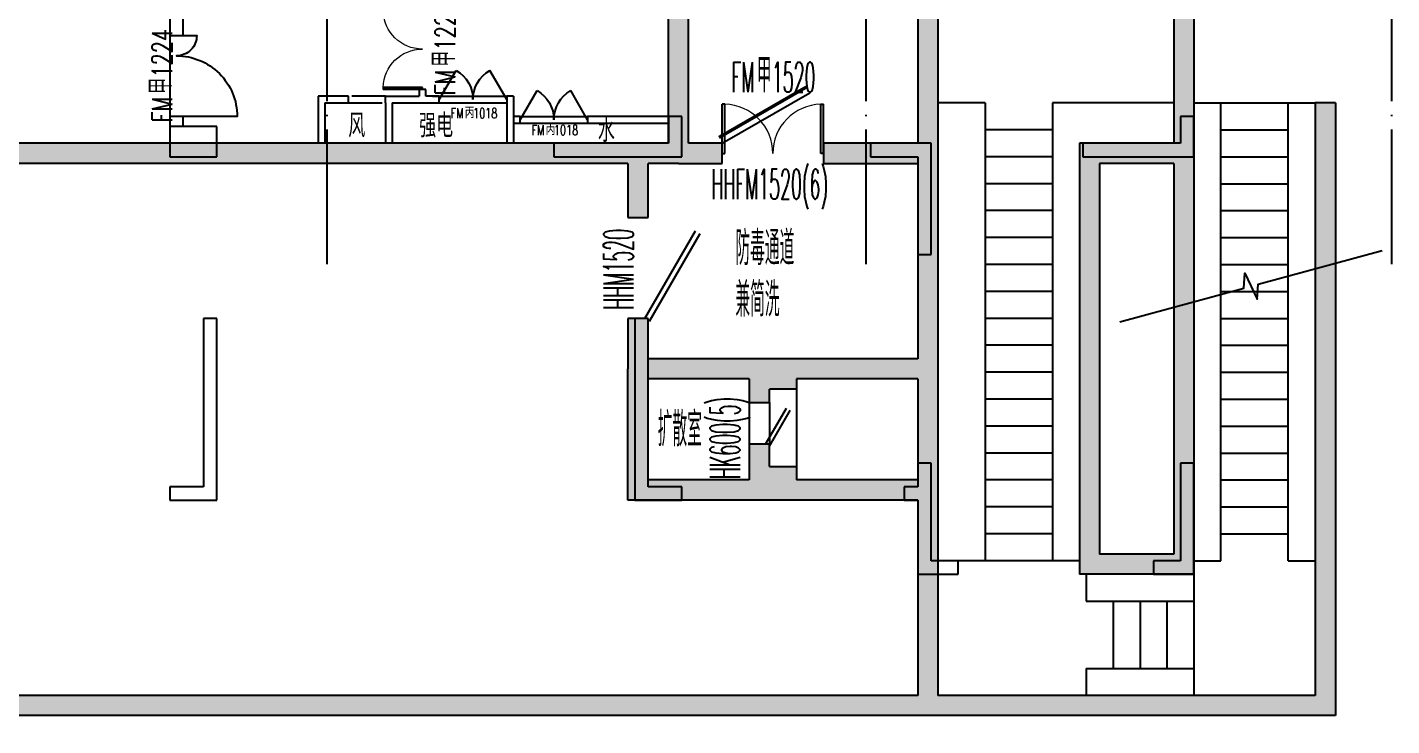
# Model space of a CAD drawing. Header units: millimetres. Extents: x 1337745 to 1642153, y -192803 to 266425.
# Drawn here: x 1573961 to 1594211, y 164567 to 174942 of the extents above; entities that cross this region are included whole.
import ezdxf

# ---------------------------------------------------------------- set-up
doc = ezdxf.new("R2010")
doc.units = ezdxf.units.MM
doc.header["$LTSCALE"] = 1000
doc.header["$MEASUREMENT"] = 0
doc.linetypes.add('DASHED', pattern=[0.75, 0.5, -0.25])
doc.linetypes.add('DOTE', pattern=[2.42, 2, -0.2, 0.02, -0.2])
for name, color, linetype in [('A-3CC', 85, 'Continuous'), ('A-COLUMN', 6, 'Continuous'), ('A-PUB_DIM', 3, 'Continuous'), ('A-Stair', 4, 'Continuous'), ('A-WALL', 2, 'Continuous'), ('A-WINDOW', 4, 'Continuous'), ('A-WINDOW_TEXT', 7, 'Continuous'), ('DIM_SYMB', 7, 'Continuous'), ('DOOR_FIRE', 4, 'Continuous'), ('DOOR_FIRE_TEXT', 7, 'Continuous'), ('DOTE', 16, 'DOTE'), ('LABEL_PM', 7, 'Continuous'), ('PUB_HATCH', 8, 'Continuous'), ('PUB_TEXT', 7, 'Continuous'), ('WALL', 2, 'Continuous'), ('WINDOW', 4, 'Continuous'), ('WINDOW_TEXT', 7, 'Continuous')]:
    doc.layers.add(name, color=color, linetype=linetype)
doc.styles.add('_TCH_DIM_T3', font='SIMPLEX', dxfattribs={"width": 0.705882, "bigfont": 'GBCBIG'})
doc.styles.add('_TCH_WINDOW', font='SIMPLEX.shx', dxfattribs={"width": 0.6, "height": 3.5, "bigfont": 'GBCBIG.shx'})
doc.styles.get("Standard").update_dxf_attribs({"font": 'GBENOR', "bigfont": 'GBCBIG'})
doc.dimstyles.new('_TCH_ARCH&&50', dxfattribs={"dimtxt": 148.75, "dimasz": 50, "dimexe": 125, "dimexo": 150, "dimgap": 50, "dimtad": 1, "dimdec": 0, "dimzin": 0, "dimdsep": 46, "dimtxsty": '_TCH_DIM_T3', "dimblk": 'ARCHTICK', "dimcen": 0.09, "dimclrt": 7, "dimazin": 2, "dimtfac": 1, "dimtdec": 0, "dimtix": 1, "dimtmove": 2, "dimatfit": 3, "dimfxl": 1, "dimtolj": 1, "dimtzin": 0, "dimarcsym": 0})

# ---------------------------------------------------------------- blocks, each defined once
blk = doc.blocks.new('A$C29BB6698')
at = {"layer": 'A-COLUMN'}
for p, q in [((39800, 6800), (39600, 6800)), ((39600, 6800), (39600, 6400)), ((39800, 6200), (39800, 6800)), ((47400, 6800), (47200, 6800)), ((47200, 6800), (47200, 6400)), ((47400, 6200), (47400, 6800)), ((32900, 6650), (32200, 6650)), ((32200, 6650), (32200, 6200)), ((32900, 6200), (32900, 6650)), ((39600, 6400), (37900, 6400)), ((37900, 6400), (37900, 6200)), ((42600, 6400), (42600, 6200)), ((43500, 6400), (42600, 6400)), ((43500, 4750), (43500, 6400)), ((47200, 6400), (45750, 6400)), ((45750, 6400), (45750, 6200)), ((32200, 6200), (32900, 6200)), ((37900, 6200), (39800, 6200)), ((42600, 6200), (43300, 6200)), ((43300, 6200), (43300, 4750)), ((45750, 6200), (47400, 6200)), ((43300, 4750), (43500, 4750)), ((32900, 3800), (32700, 3800)), ((32700, 3800), (32700, 1300)), ((32900, 1100), (32900, 3800)), ((39100, 3800), (39100, 1100)), ((39300, 3800), (39100, 3800)), ((39300, 1300), (39300, 3800)), ((43500, 1650), (43300, 1650)), ((43300, 1650), (43300, 1300)), ((43500, 200), (43500, 1650)), ((47400, 1650), (47200, 1650)), ((47200, 1650), (47200, 200)), ((47400, 0), (47400, 1650)), ((32700, 1300), (32200, 1300)), ((32200, 1300), (32200, 1100)), ((39800, 1300), (39300, 1300)), ((39800, 1100), (39800, 1300)), ((43300, 1300), (43100, 1300)), ((43100, 1300), (43100, 1100)), ((32200, 1100), (32900, 1100)), ((39100, 1100), (39800, 1100)), ((43100, 1100), (43300, 1100)), ((43300, 1100), (43300, 0)), ((43900, 200), (43500, 200)), ((43900, 0), (43900, 200)), ((47200, 200), (46800, 200)), ((46800, 200), (46800, 0)), ((43300, 0), (43900, 0)), ((46800, 0), (47400, 0))]:
    blk.add_line(p, q, dxfattribs=at)
blk = doc.blocks.new('_ArchTick')
at = {"color": 0, "linetype": 'ByBlock', "const_width": 0.4}
blk.add_lwpolyline([(-0.5, -0.5), (0.5, 0.5)], dxfattribs=at)
blk = doc.blocks.new('*D57')
at = {"layer": 'A-PUB_DIM', "color": 0, "lineweight": -2, "transparency": 16777216}
for p, q in [((3059263, -673866), (3059213, -673860)), ((3059233, -674133), (3059277, -673742)), ((3059263, -673866), (3059362, -673877)), ((3059332, -674144), (3059376, -673753)), ((3059362, -673877), (3059412, -673883))]:
    blk.add_line(p, q, dxfattribs=at)
at = {"layer": 'Defpoints', "color": 0, "transparency": 16777216}
for p in [(3059362, -673877), (3059216, -674282), (3059315, -674293)]:
    blk.add_point(p, dxfattribs=at)
at = {"layer": 'A-PUB_DIM', "color": 0, "lineweight": -2, "transparency": 16777216, "xscale": 50, "yscale": 50, "zscale": 50}
for p, rotation in [((3059263, -673866), 353.5415813662658), ((3059362, -673877), 173.5415813662658)]:
    blk.add_blockref('_ArchTick', p, dxfattribs=dict(at, rotation=rotation))
at = {"layer": 'A-PUB_DIM', "color": 7, "transparency": 16777216, "insert": (3059552, -673760), "char_height": 148.8, "attachment_point": 5, "rotation": 353.5416, "style": '_TCH_DIM_T3'}
blk.add_mtext('\\A1;100', dxfattribs=at)
blk = doc.blocks.new('*D58')
at = {"layer": 'A-PUB_DIM', "color": 0, "lineweight": -2, "transparency": 16777216}
for p, q in [((3058040, -673998), (3058084, -673607)), ((3058070, -673731), (3059263, -673866)), ((3059233, -674133), (3059277, -673742))]:
    blk.add_line(p, q, dxfattribs=at)
at = {"layer": 'Defpoints', "color": 0, "transparency": 16777216}
for p in [(3059263, -673866), (3058023, -674147), (3059216, -674282)]:
    blk.add_point(p, dxfattribs=at)
at = {"layer": 'A-PUB_DIM', "color": 0, "lineweight": -2, "transparency": 16777216, "xscale": 50, "yscale": 50, "zscale": 50}
for p, rotation in [((3058070, -673731), 173.5415813662053), ((3059263, -673866), 353.5415813662053)]:
    blk.add_blockref('_ArchTick', p, dxfattribs=dict(at, rotation=rotation))
at = {"layer": 'A-PUB_DIM', "color": 7, "transparency": 16777216, "insert": (3058681, -673675), "char_height": 148.8, "attachment_point": 5, "rotation": 353.5416, "style": '_TCH_DIM_T3'}
blk.add_mtext('\\A1;1200', dxfattribs=at)
blk = doc.blocks.new('*D59')
at = {"layer": 'A-PUB_DIM', "color": 0, "lineweight": -2, "transparency": 16777216}
for p, q in [((3057543, -673941), (3057588, -673550)), ((3057574, -673675), (3058070, -673731)), ((3058040, -673998), (3058084, -673607))]:
    blk.add_line(p, q, dxfattribs=at)
at = {"layer": 'Defpoints', "color": 0, "transparency": 16777216}
for p in [(3058070, -673731), (3057527, -674090), (3058023, -674147)]:
    blk.add_point(p, dxfattribs=at)
at = {"layer": 'A-PUB_DIM', "color": 0, "lineweight": -2, "transparency": 16777216, "xscale": 50, "yscale": 50, "zscale": 50}
for p, rotation in [((3057574, -673675), 173.5415813662127), ((3058070, -673731), 353.5415813662127)]:
    blk.add_blockref('_ArchTick', p, dxfattribs=dict(at, rotation=rotation))
at = {"layer": 'A-PUB_DIM', "color": 7, "transparency": 16777216, "insert": (3057836, -673579), "char_height": 148.8, "attachment_point": 5, "rotation": 353.5416, "style": '_TCH_DIM_T3'}
blk.add_mtext('\\A1;500', dxfattribs=at)
blk = doc.blocks.new('*D60')
at = {"layer": 'A-PUB_DIM', "color": 0, "lineweight": -2, "transparency": 16777216}
for p, q in [((3057474, -673663), (3057425, -673658)), ((3057444, -673930), (3057488, -673539)), ((3057474, -673663), (3057574, -673675)), ((3057543, -673941), (3057588, -673550)), ((3057574, -673675), (3057623, -673680))]:
    blk.add_line(p, q, dxfattribs=at)
at = {"layer": 'Defpoints', "color": 0, "transparency": 16777216}
for p in [(3057574, -673675), (3057427, -674079), (3057527, -674090)]:
    blk.add_point(p, dxfattribs=at)
at = {"layer": 'A-PUB_DIM', "color": 0, "lineweight": -2, "transparency": 16777216, "xscale": 50, "yscale": 50, "zscale": 50}
for p, rotation in [((3057474, -673663), 353.5415813662357), ((3057574, -673675), 173.5415813662357)]:
    blk.add_blockref('_ArchTick', p, dxfattribs=dict(at, rotation=rotation))
at = {"layer": 'A-PUB_DIM', "color": 7, "transparency": 16777216, "insert": (3057508, -673806), "char_height": 148.8, "attachment_point": 5, "rotation": 353.5416, "style": '_TCH_DIM_T3'}
blk.add_mtext('\\A1;100', dxfattribs=at)
blk = doc.blocks.new('*D61')
at = {"layer": 'A-PUB_DIM', "color": 0, "lineweight": -2, "transparency": 16777216}
for p, q in [((3056550, -673829), (3056594, -673438)), ((3056580, -673562), (3057474, -673663)), ((3057444, -673930), (3057488, -673539))]:
    blk.add_line(p, q, dxfattribs=at)
at = {"layer": 'Defpoints', "color": 0, "transparency": 16777216}
for p in [(3057474, -673663), (3056533, -673978), (3057427, -674079)]:
    blk.add_point(p, dxfattribs=at)
at = {"layer": 'A-PUB_DIM', "color": 0, "lineweight": -2, "transparency": 16777216, "xscale": 50, "yscale": 50, "zscale": 50}
for p, rotation in [((3056580, -673562), 173.5415813662182), ((3057474, -673663), 353.5415813662182)]:
    blk.add_blockref('_ArchTick', p, dxfattribs=dict(at, rotation=rotation))
at = {"layer": 'A-PUB_DIM', "color": 7, "transparency": 16777216, "insert": (3057041, -673489), "char_height": 148.8, "attachment_point": 5, "rotation": 353.5416, "style": '_TCH_DIM_T3'}
blk.add_mtext('\\A1;900', dxfattribs=at)
blk = doc.blocks.new('$DorLib2D$00000002')
for p, q in [((-0.5, 0), (-0.5, 0.4875)), ((-0.475, 0.4875), (-0.5, 0.4875)), ((-0.475, 0), (-0.475, 0.4875)), ((0.475, 0), (0.475, 0.4875)), ((0.475, 0.4875), (0.5, 0.4875)), ((0.5, 0), (0.5, 0.4875)), ((-0.5, 0), (-0.475, 0)), ((0.5, 0), (0.475, 0))]:
    blk.add_line(p, q)
at = {"lineweight": 13}
for centre, start, end in [((-0.4875, 0), 0, 88.53072), ((0.4875, 0), 91.46928, 180)]:
    blk.add_arc(centre, 0.4875, start, end, dxfattribs=at)
blk = doc.blocks.new('$DorLib2D$00000231')
at = {"color": 0}
for p, q in [((-0.5, 0), (-0.25, 0.433)), ((0.5, 0), (0.25, 0.433))]:
    blk.add_line(p, q, dxfattribs=at)
for centre, start, end in [((-0.5, 0), 0, 60), ((0.5, 0), 120, 180)]:
    blk.add_arc(centre, 0.5, start, end, dxfattribs=at)
blk = doc.blocks.new('$DorLib2D$00000191')
at = {"color": 0}
blk.add_line((-0.5, 0.15), (0.366, 0.65), dxfattribs=at)
at = {"color": 0, "const_width": 0.05}
blk.add_lwpolyline([(-0.55, 0.237), (0.316, 0.737)], dxfattribs=at)
blk = doc.blocks.new('$DorLib2D$00000193')
at = {"color": 0}
blk.add_line((-0.5, 0.1), (0.366, 0.6), dxfattribs=at)
at = {"color": 0, "const_width": 0.0333}
blk.add_lwpolyline([(-0.533, 0.158), (0.333, 0.658)], dxfattribs=at)
blk = doc.blocks.new('$DorLib2D$00000182')
at = {"color": 0}
for p, q in [((-0.527, 0.113), (0.339, 0.613)), ((-0.5, 0.067), (0.366, 0.567))]:
    blk.add_line(p, q, dxfattribs=at)

msp = doc.modelspace()

# ---------------------------------------------------------------- hatches: boundary and pattern name
at = {"layer": 'PUB_HATCH'}
for points in [[(1591075.5, 182068), (1590975.5, 181918), (1590975.5, 173218), (1591075.5, 173068), (1591275.5, 173068), (1591275.5, 182068)], [(1583625.5, 173118), (1583775.5, 173218), (1583775.5, 177968), (1583575.5, 177968), (1583475.5, 177818), (1583475.5, 173218)], [(1587175.5, 177818), (1587175.5, 173218), (1587275.5, 173068), (1587475.5, 173068), (1587475.5, 177818)], [(1593075.5, 173818), (1593075.5, 165018), (1593375.5, 164718), (1593375.5, 173818)], [(1583025.5, 173018), (1583025.5, 173218), (1573375.5, 173218), (1573075.5, 172918), (1582875.5, 172918)], [(1583625.5, 173118), (1583475.5, 173218), (1583025.5, 173218), (1583025.5, 173018), (1583175.5, 172918), (1583625.5, 172918)], [(1583625.5, 172918), (1584275.5, 172918), (1584275.5, 173218), (1583775.5, 173218), (1583625.5, 173118)], [(1587175.5, 173218), (1585775.5, 173218), (1585775.5, 172918), (1587175.5, 172918), (1587275.5, 173068)], [(1589875.5, 172918), (1589575.5, 173218), (1589575.5, 166818), (1589875.5, 167118)], [(1591075.5, 173068), (1590975.5, 173218), (1589575.5, 173218), (1589875.5, 172918), (1590975.5, 172918)], [(1582875.5, 172918), (1582875.5, 172118), (1583175.5, 172118), (1583175.5, 172918), (1583025.5, 173018)], [(1587275.5, 173068), (1587175.5, 172918), (1587175.5, 170018), (1587275.5, 169868), (1587475.5, 169868), (1587475.5, 173068)], [(1591075.5, 173068), (1590975.5, 172918), (1590975.5, 167118), (1591275.5, 166818), (1591275.5, 173068)], [(1583175.5, 170018), (1583175.5, 170618), (1582875.5, 170618), (1582875.5, 169868), (1583075.5, 169868)], [(1584958.9, 169818), (1584825.5, 170018), (1583175.5, 170018), (1583075.5, 169868), (1583175.5, 169718), (1584675.5, 169718)], [(1587275.5, 169868), (1587175.5, 170018), (1584825.5, 170018), (1584958.9, 169818), (1585375.5, 169718), (1587175.5, 169718)], [(1582875.5, 167918), (1583175.5, 168218), (1583175.5, 169718), (1583075.5, 169868), (1582875.5, 169868)], [(1587275.5, 169868), (1587175.5, 169718), (1587175.5, 168218), (1587275.5, 168068), (1587475.5, 168068), (1587475.5, 169868)], [(1584958.9, 168118), (1584675.5, 168218), (1583175.5, 168218), (1582875.5, 167918), (1584825.5, 167918)], [(1587275.5, 168068), (1587175.5, 168218), (1585375.5, 168218), (1584958.9, 168118), (1584825.5, 167918), (1587175.5, 167918)], [(1587275.5, 168068), (1587175.5, 167918), (1587175.5, 165018), (1587325.5, 164918), (1587475.5, 165018), (1587475.5, 168068)], [(1591275.5, 166818), (1590975.5, 167118), (1589875.5, 167118), (1589575.5, 166818)], [(1587325.5, 164918), (1587175.5, 165018), (1548075.5, 165018), (1547925.5, 164918), (1547925.5, 164718), (1587325.5, 164718)], [(1593375.5, 164718), (1593075.5, 165018), (1587475.5, 165018), (1587325.5, 164918), (1587325.5, 164718)]]:
    msp.add_hatch(color=256, dxfattribs=at).paths.add_polyline_path(points)
at = {"layer": 'PUB_HATCH', "linetype": 'ByBlock'}
for points in [[(1584958.9, 169818), (1584675.5, 169718), (1584675.5, 169568), (1585375.5, 169568), (1585375.5, 169718)], [(1584675.5, 169568), (1584675.5, 169368), (1584975.5, 169368), (1584975.5, 169568)], [(1584975.5, 168418), (1584975.5, 168748), (1584675.5, 168748), (1584675.5, 168418)], [(1585375.5, 168418), (1584675.5, 168418), (1584675.5, 168218), (1584958.9, 168118), (1585375.5, 168218)]]:
    msp.add_hatch(color=256, dxfattribs=at).paths.add_polyline_path(points)

# ---------------------------------------------------------------- linework, layer by layer
at = {"layer": 'A-3CC'}
msp.add_line((1579975.5, 173918, 0), (1580375.5, 173918, 0), dxfattribs=at)
at = {"layer": 'A-Stair'}
for p, q in [((1588175.5, 173818, 0), (1587475.5, 173818, 0)), ((1588175.5, 173818, 0), (1588175.5, 167018, 0)), ((1589175.5, 173818, 0), (1589175.5, 167018, 0)), ((1590975.5, 173818, 0), (1589175.5, 173818, 0)), ((1591275.5, 173818, 0), (1593075.5, 173818, 0)), ((1591675.5, 167018, 0), (1591675.5, 173818, 0)), ((1592675.5, 167018, 0), (1592675.5, 173818, 0)), ((1589175.5, 173418, 0), (1588175.5, 173418, 0)), ((1591675.5, 173418, 0), (1592675.5, 173418, 0)), ((1589175.5, 173018, 0), (1588175.5, 173018, 0)), ((1591675.5, 173018, 0), (1592675.5, 173018, 0)), ((1589175.5, 172618, 0), (1588175.5, 172618, 0)), ((1591675.5, 172618, 0), (1592675.5, 172618, 0)), ((1589175.5, 172218, 0), (1588175.5, 172218, 0)), ((1591675.5, 172218, 0), (1592675.5, 172218, 0)), ((1589175.5, 171818, 0), (1588175.5, 171818, 0)), ((1591675.5, 171818, 0), (1592675.5, 171818, 0)), ((1589175.5, 171418, 0), (1588175.5, 171418, 0)), ((1591675.5, 171418, 0), (1592675.5, 171418, 0)), ((1589175.5, 171018, 0), (1588175.5, 171018, 0)), ((1591675.5, 171018, 0), (1592675.5, 171018, 0)), ((1589175.5, 170618, 0), (1588175.5, 170618, 0)), ((1591675.5, 170618, 0), (1592675.5, 170618, 0)), ((1589175.5, 170218, 0), (1588175.5, 170218, 0)), ((1591675.5, 170218, 0), (1592675.5, 170218, 0)), ((1589175.5, 169818, 0), (1588175.5, 169818, 0)), ((1591675.5, 169818, 0), (1592675.5, 169818, 0)), ((1589175.5, 169418, 0), (1588175.5, 169418, 0)), ((1591675.5, 169418, 0), (1592675.5, 169418, 0)), ((1589175.5, 169018, 0), (1588175.5, 169018, 0)), ((1591675.5, 169018, 0), (1592675.5, 169018, 0)), ((1589175.5, 168618, 0), (1588175.5, 168618, 0)), ((1591675.5, 168618, 0), (1592675.5, 168618, 0)), ((1589175.5, 168218, 0), (1588175.5, 168218, 0)), ((1591675.5, 168218, 0), (1592675.5, 168218, 0)), ((1589175.5, 167818, 0), (1588175.5, 167818, 0)), ((1591675.5, 167818, 0), (1592675.5, 167818, 0)), ((1589175.5, 167418, 0), (1588175.5, 167418, 0)), ((1591675.5, 167418, 0), (1592675.5, 167418, 0)), ((1589575.5, 167018, 0), (1587775.5, 167018, 0)), ((1591275.5, 167018, 0), (1591675.5, 167018, 0)), ((1592675.5, 167018, 0), (1593075.5, 167018, 0)), ((1589675.5, 166818, 0), (1589675.5, 166418, 0)), ((1591275.5, 166818, 0), (1591275.5, 165018, 0)), ((1589675.5, 166418, 0), (1591275.5, 166418, 0)), ((1590075.5, 166418, 0), (1590075.5, 165418, 0)), ((1590475.5, 166418, 0), (1590475.5, 165418, 0)), ((1590875.5, 166418, 0), (1590875.5, 165418, 0)), ((1589675.5, 165418, 0), (1589675.5, 165018, 0)), ((1589675.5, 165418, 0), (1591275.5, 165418, 0))]:
    msp.add_line(p, q, dxfattribs=at)
at = {"layer": 'A-WALL'}
for p, q in [((1576075.5, 175518, 0), (1576075.5, 174818, 0)), ((1576275.5, 174818, 0), (1576275.5, 175518, 0)), ((1576075.5, 174818, 0), (1576275.5, 174818, 0)), ((1576275.5, 173618, 0), (1576075.5, 173618, 0)), ((1576075.5, 173618, 0), (1576075.5, 173018, 0)), ((1576275.5, 173468, 0), (1576275.5, 173618, 0))]:
    msp.add_line(p, q, dxfattribs=at)
at = {"layer": 'A-WINDOW'}
msp.add_line((1576075.5, 174818, 0), (1576075.5, 173618, 0), dxfattribs=at)
at = {"layer": 'A-WINDOW', "elevation": 0}
msp.add_lwpolyline([(1576175.5, 174818), (1576475.5, 174818, -0.4142136), (1576175.5, 174518, -0.4142136), (1577075.5, 173618), (1576175.5, 173618)], format="xyb", dxfattribs=at)
at = {"layer": 'DIM_SYMB', "elevation": 0}
msp.add_lwpolyline([(1590174.7, 170567.2), (1592013.8, 171068.2), (1592032.4, 171290.9), (1592214.2, 170905.1), (1592230.9, 171127.3), (1594070, 171628.3)], dxfattribs=at)
at = {"layer": 'DOTE'}
for p, q in [((1578410.6, 171423, 0.9), (1578410.6, 243494.5, 0.9)), ((1586410.6, 171423, 0.9), (1586410.6, 243494.5, 0.9)), ((1594210.6, 171423, 0.9), (1594210.6, 243494.5, 0.9))]:
    msp.add_line(p, q, dxfattribs=at)
at = {"layer": 'WALL'}
for p, q in [((1591275.5, 182068, 0), (1591275.5, 173068, 0)), ((1590975.5, 181918, 0), (1590975.5, 173218, 0)), ((1583475.5, 173218, 0), (1583475.5, 177818, 0)), ((1583775.5, 173218, 0), (1583775.5, 177968, 0)), ((1587175.5, 177818, 0), (1587175.5, 173218, 0)), ((1587475.5, 177818, 0), (1587475.5, 173068, 0)), ((1579875.5, 174018, 0), (1579775.5, 174018, 0)), ((1579775.5, 174018, 0), (1579775.5, 173918, 0)), ((1579875.5, 173918, 0), (1579875.5, 174018, 0)), ((1578275.5, 173918, 0), (1578275.5, 173218, 0)), ((1578725.5, 173918, 0), (1578275.5, 173918, 0)), ((1578375.5, 173818, 0), (1578375.5, 173218, 0)), ((1578375.5, 173818, 0), (1578725.5, 173818, 0)), ((1578725.5, 173818, 0), (1578725.5, 173918, 0)), ((1579275.5, 173918, 0), (1579775.5, 173918, 0)), ((1579275.5, 173818, 0), (1579275.5, 173918, 0)), ((1579275.5, 173818, 0), (1579275.5, 173218, 0)), ((1579375.5, 173818, 0), (1579375.5, 173218, 0)), ((1579375.5, 173818, 0), (1579775.5, 173818, 0)), ((1579775.5, 173818, 0), (1580075.5, 173818, 0)), ((1580075.5, 173918, 0), (1579875.5, 173918, 0)), ((1580075.5, 173818, 0), (1580075.5, 173918, 0)), ((1581175.5, 173918, 0), (1581075.5, 173918, 0)), ((1581075.5, 173918, 0), (1581075.5, 173818, 0)), ((1581075.5, 173818, 0), (1581075.5, 173218, 0)), ((1581175.5, 173918, 0), (1581175.5, 173218, 0)), ((1593075.5, 173818, 0), (1593075.5, 165018, 0)), ((1593375.5, 173818, 0), (1593075.5, 173818, 0)), ((1593375.5, 173818, 0), (1593375.5, 164718, 0)), ((1581275.5, 173618, 0), (1581175.5, 173618, 0)), ((1581175.5, 173618, 0), (1581175.5, 173518, 0)), ((1581275.5, 173518, 0), (1581275.5, 173618, 0)), ((1583475.5, 173618, 0), (1582275.5, 173618, 0)), ((1582275.5, 173618, 0), (1582275.5, 173518, 0)), ((1581175.5, 173518, 0), (1581275.5, 173518, 0)), ((1582275.5, 173518, 0), (1583475.5, 173518, 0)), ((1583025.5, 173218, 0), (1573375.5, 173218, 0)), ((1583475.5, 173218, 0), (1583025.5, 173218, 0)), ((1584275.5, 173218, 0), (1583775.5, 173218, 0)), ((1584275.5, 172918, 0), (1584275.5, 173218, 0)), ((1587175.5, 173218, 0), (1585775.5, 173218, 0)), ((1585775.5, 173218, 0), (1585775.5, 172918, 0)), ((1589575.5, 173218, 0), (1589575.5, 166818, 0)), ((1590975.5, 173218, 0), (1589575.5, 173218, 0)), ((1587475.5, 173068, 0), (1587475.5, 169868, 0)), ((1591275.5, 173068, 0), (1591275.5, 166818, 0)), ((1582875.5, 172918, 0), (1573075.5, 172918, 0)), ((1582875.5, 172918, 0), (1582875.5, 172118, 0)), ((1583625.5, 172918, 0), (1583175.5, 172918, 0)), ((1583175.5, 172118, 0), (1583175.5, 172918, 0)), ((1583625.5, 172918, 0), (1584275.5, 172918, 0)), ((1585775.5, 172918, 0), (1587175.5, 172918, 0)), ((1587175.5, 172918, 0), (1587175.5, 170018, 0)), ((1589875.5, 172918, 0), (1589875.5, 167118, 0)), ((1590975.5, 172918, 0), (1589875.5, 172918, 0)), ((1590975.5, 172918, 0), (1590975.5, 167118, 0)), ((1582875.5, 172118, 0), (1583175.5, 172118, 0)), ((1583175.5, 170618, 0), (1582875.5, 170618, 0)), ((1582875.5, 170618, 0), (1582875.5, 169868, 0)), ((1583175.5, 170018, 0), (1583175.5, 170618, 0)), ((1584825.5, 170018, 0), (1583175.5, 170018, 0)), ((1587175.5, 170018, 0), (1584825.5, 170018, 0)), ((1582875.5, 167918, 0), (1582875.5, 169868, 0)), ((1583175.5, 168218, 0), (1583175.5, 169718, 0)), ((1584675.5, 169718, 0), (1583175.5, 169718, 0)), ((1587175.5, 169718, 0), (1585375.5, 169718, 0)), ((1587175.5, 169718, 0), (1587175.5, 168218, 0)), ((1587475.5, 169868, 0), (1587475.5, 168068, 0)), ((1584675.5, 168218, 0), (1583175.5, 168218, 0)), ((1587175.5, 168218, 0), (1585375.5, 168218, 0)), ((1584825.5, 167918, 0), (1582875.5, 167918, 0)), ((1587175.5, 167918, 0), (1584825.5, 167918, 0)), ((1587175.5, 167918, 0), (1587175.5, 165018, 0)), ((1587475.5, 168068, 0), (1587475.5, 165018, 0)), ((1590975.5, 167118, 0), (1589875.5, 167118, 0)), ((1591275.5, 166818, 0), (1589575.5, 166818, 0)), ((1587175.5, 165018, 0), (1548075.5, 165018, 0)), ((1593075.5, 165018, 0), (1587475.5, 165018, 0)), ((1587325.5, 164718, 0), (1547925.5, 164718, 0)), ((1593375.5, 164718, 0), (1587325.5, 164718, 0))]:
    msp.add_line(p, q, dxfattribs=at)
at = {"layer": 'WALL', "linetype": 'ByBlock'}
for p, q in [((1584675.5, 169718, 0), (1584675.5, 169568, 0)), ((1585375.5, 169718, 0), (1585375.5, 169568, 0)), ((1584675.5, 169568, 0), (1584675.5, 169368, 0)), ((1584975.5, 169368, 0), (1584975.5, 169568, 0)), ((1585375.5, 169568, 0), (1584975.5, 169568, 0)), ((1584675.5, 169368, 0), (1584975.5, 169368, 0)), ((1584975.5, 168748, 0), (1584675.5, 168748, 0)), ((1584675.5, 168748, 0), (1584675.5, 168418, 0)), ((1584975.5, 168418, 0), (1584975.5, 168748, 0)), ((1584675.5, 168418, 0), (1584675.5, 168218, 0)), ((1584975.5, 168418, 0), (1585375.5, 168418, 0)), ((1585375.5, 168418, 0), (1585375.5, 168218, 0))]:
    msp.add_line(p, q, dxfattribs=at)
at = {"layer": 'WINDOW', "linetype": 'DASHED'}
for p, q in [((1579275.5, 173918, 0), (1578725.5, 173918, 0)), ((1578725.5, 173818, 0), (1579275.5, 173818, 0))]:
    msp.add_line(p, q, dxfattribs=at)
at = {"layer": 'WINDOW'}
for p, q in [((1580075.5, 173918, 0), (1581075.5, 173918, 0)), ((1580075.5, 173818, 0), (1581075.5, 173818, 0)), ((1581275.5, 173618, 0), (1582275.5, 173618, 0)), ((1581275.5, 173518, 0), (1582275.5, 173518, 0)), ((1585375.5, 169568, 0), (1585375.5, 168418, 0)), ((1584675.5, 169368, 0), (1584675.5, 168748, 0)), ((1584975.5, 169368, 0), (1584975.5, 168748, 0))]:
    msp.add_line(p, q, dxfattribs=at)

# ---------------------------------------------------------------- block references
at = {"layer": 'A-WINDOW', "xscale": 1199.9999999999, "yscale": -1199.999999999884, "zscale": 1199.9999999999, "rotation": 270.0000000000042}
msp.add_blockref('$DorLib2D$00000002', (1579825.5, 174618, 0), dxfattribs=at)
at = {"layer": 'DOOR_FIRE', "xscale": 1500, "yscale": 1500, "zscale": 100}
msp.add_blockref('$DorLib2D$00000002', (1585025.5, 173068, 0), dxfattribs=at)
at = {"layer": 'LABEL_PM'}
msp.add_blockref('A$C29BB6698', (1543875.5, 166818, 0), dxfattribs=at)
at = {"layer": 'WINDOW', "xscale": -1000.000000000049, "yscale": 1000, "zscale": 100, "rotation": 359.999999999996}
for p in [(1580575.5, 173868, 0), (1581775.5, 173568, 0)]:
    msp.add_blockref('$DorLib2D$00000231', p, dxfattribs=at)
at = {"layer": 'WINDOW'}
ref = msp.add_blockref('$DorLib2D$00000193', (1585025.5, 173068, 0), dxfattribs=dict(at, xscale=-1500, yscale=-1500, zscale=-1500, rotation=180))
ref.add_attrib('A', 'HHFM1520(6)', (1584112, 172387.2, 0), dxfattribs={"layer": 'WINDOW_TEXT', "height": 446.25, "style": '_TCH_WINDOW', "width": 0.423529})
ref = msp.add_blockref('$DorLib2D$00000182', (1583025.5, 171368, 0), dxfattribs=dict(at, xscale=1500, yscale=-1500, zscale=1500, rotation=89.99999999993378))
ref.add_attrib('A', 'HHM1520', (1582960, 170747, 0), dxfattribs={"layer": 'WINDOW_TEXT', "height": 446.25, "rotation": 90, "style": '_TCH_WINDOW', "width": 0.423529})
ref = msp.add_blockref('$DorLib2D$00000191', (1584825.5, 169058, 0), dxfattribs=dict(at, xscale=-620, yscale=620.0000000000001, zscale=-620, rotation=269.9999934802809))
ref.add_attrib('A', 'HK600(5)', (1584539, 168230.2, 0), dxfattribs={"layer": 'WINDOW_TEXT', "height": 446.25, "rotation": 89.99999, "style": '_TCH_WINDOW', "width": 0.423529})

# ---------------------------------------------------------------- texts
at = {"layer": 'A-WINDOW_TEXT', "style": '_TCH_WINDOW', "width": 0.705882}
for s, p in [('1224', (1580310.3, 174598.9, 0)), ('1224', (1576109.5, 174195.8, 0)), ('FM', (1580310.3, 173933.2, 0)), ('FM', (1576109.5, 173530.1, 0))]:
    msp.add_text(s, height=297.5, rotation=90, dxfattribs=at).set_placement(p)
at = {"layer": 'A-WINDOW_TEXT', "style": '_TCH_WINDOW'}
for p in [(1580310.3, 174353.2, 0), (1576109.5, 173950.1, 0)]:
    msp.add_text('甲', height=337.6, rotation=90, dxfattribs=at).set_placement(p)
at = {"layer": 'DOOR_FIRE_TEXT', "style": '_TCH_WINDOW'}
for s, height, width, p in [('FM', 446.25, 0.423529, (1584411, 173977.8, 0)), ('甲', 506.4, 0.6, (1584789, 173977.8, 0)), ('1520', 446.25, 0.423529, (1585010.1, 173977.8, 0))]:
    msp.add_text(s, height=height, dxfattribs=dict(at, width=width)).set_placement(p)
at = {"layer": 'PUB_TEXT', "style": '_TCH_WINDOW', "width": 0.6}
for s, p in [('防毒通道', (1584469.4, 171408.4)), ('兼简洗', (1584469.4, 170644.5)), ('扩散室', (1583316.7, 168717.5))]:
    msp.add_text(s, height=506.38, dxfattribs=at).set_placement(p)
at = {"layer": 'PUB_TEXT', "char_height": 350, "width": 1577.375, "attachment_point": 1}
for s, insert in [('风', (1578724.1, 173656, 0)), ('强电', (1579776.5, 173656, 0)), ('水', (1582428.1, 173586.8, 0))]:
    msp.add_mtext(s, dxfattribs=dict(at, insert=insert))
at = {"layer": 'WINDOW_TEXT', "style": '_TCH_WINDOW'}
for p in [(1580454.1, 173590.8, 0), (1581654.1, 173340.8, 0)]:
    msp.add_text('丙', height=168.8, rotation=360, dxfattribs=at).set_placement(p)
at = {"layer": 'WINDOW_TEXT', "style": '_TCH_WINDOW', "width": 0.705882}
for s, p in [('FM', (1580244.1, 173590.8, 0)), ('1018', (1580577, 173590.8, 0)), ('FM', (1581444.1, 173340.8, 0)), ('1018', (1581777, 173340.8, 0))]:
    msp.add_text(s, height=148.75, rotation=360, dxfattribs=at).set_placement(p)

# ---------------------------------------------------------------- dimensions: what is measured, and where the dimension line sits
at = {"layer": 'A-PUB_DIM'}
for base, p1, p2, angle, picture, middle in [((1579275.5, 174336.5, 0), (1578375.5, 173918, 0), (1579275.5, 173918, 0), 0, '*D61', (1578825.5, 174460.8, 0)), ((1579875.5, 174336.5, 0), (1579375.5, 173918, 0), (1579875.5, 173918, 0), 0, '*D59', (1579625.5, 174460.8, 0)), ((1581075.5, 174336.5, 0), (1579875.5, 173918, 0), (1581075.5, 173918, 0), 360, '*D58', (1580475.5, 174460.8, 0)), ((1581175.5, 174336.5, 0), (1581075.5, 173918, 0), (1581175.5, 173918, 0), 0, '*D57', (1581350.5, 174474, 0)), ((1579375.5, 174336.5, 0), (1579275.5, 173918, 0), (1579375.5, 173918, 0), 0, '*D60', (1579325.5, 174199, 0))]:
    dim = msp.add_linear_dim(base=base, p1=p1, p2=p2, angle=angle, dimstyle='_TCH_ARCH&&50', dxfattribs=at)
    dim.commit()
    dim.dimension.update_dxf_attribs({"geometry": picture, "text_midpoint": middle, "dimtype": 129, "insert": (-1534570.3, 499813.5)})

doc.saveas('drawing.dxf')
